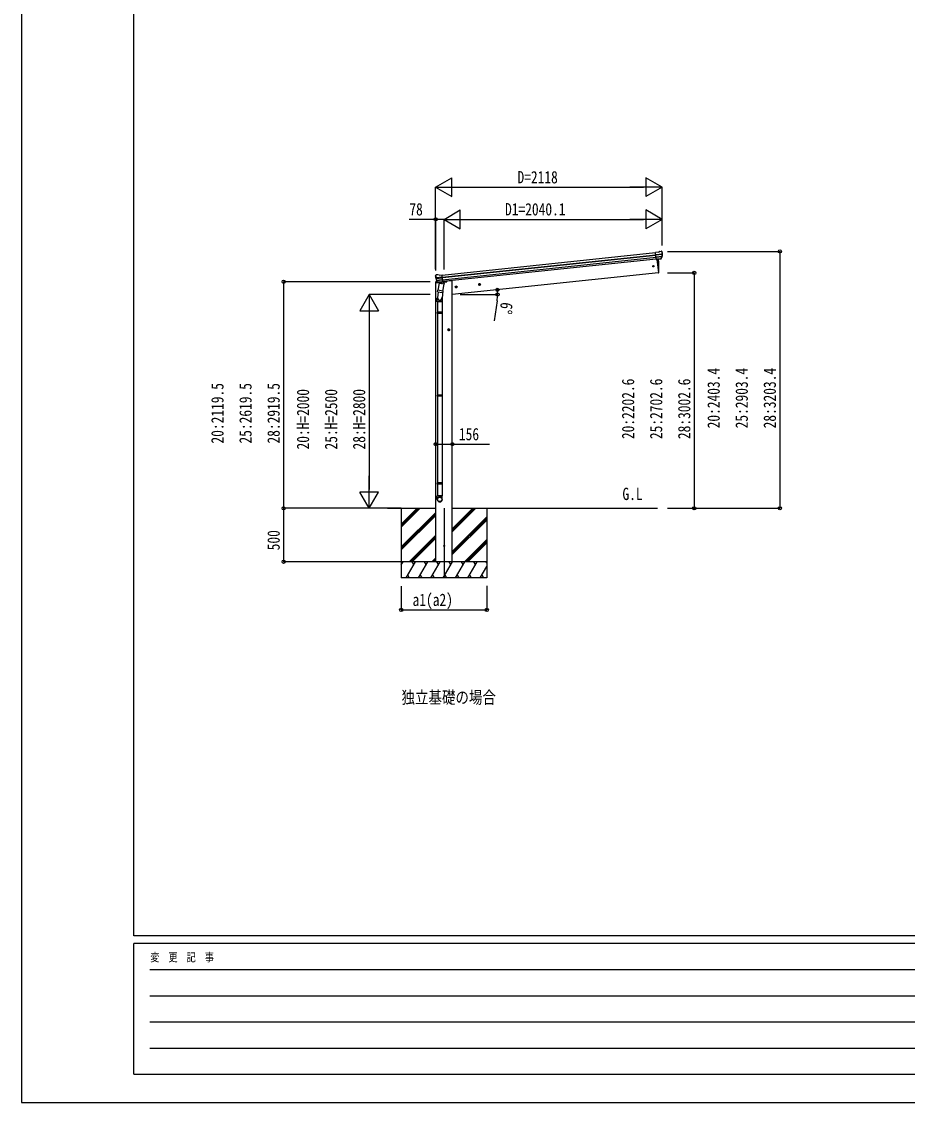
# Model space of a CAD drawing. Units: millimetres, scale not verified. Extents: x -14718 to 14718, y -10395 to 10395.
# Drawn here: x -14718 to -6434, y -10395 to -284 of the extents above; entities that cross this region are included whole.
import ezdxf
from ezdxf.enums import TextEntityAlignment as Align

# ---------------------------------------------------------------- set-up
doc = ezdxf.new("R2010")
doc.units = ezdxf.units.MM
doc.header["$LTSCALE"] = 40
for name, color, linetype in [('0-2_USER1', 3, 'Continuous'), ('0-3_YKK_12', 2, 'Continuous'), ('0-4_YKK_13', 4, 'Continuous'), ('0-5_YKK_A1', 4, 'Continuous'), ('0-6_YKK_D', 6, 'Continuous'), ('0-7_YKK_ZWAK', 7, 'Continuous')]:
    doc.layers.add(name, color=color, linetype=linetype)
doc.styles.add('ＭＳ ゴシック', font='')
doc.styles.get('ＭＳ ゴシック').set_extended_font_data('MS Gothic')

msp = doc.modelspace()

# ---------------------------------------------------------------- linework, layer by layer
at = {"layer": '0-3_YKK_12'}
msp.add_line((-10767.43, -4835.06), (-10767.43, -5490.06), dxfattribs=at)
at = {"layer": '0-4_YKK_13'}
for p, q in [((-8762.87, -2440.98), (-8789.4, -2443.77)), ((-8782.61, -2508.32), (-8789.4, -2443.77)), ((-8787.24, -2464.3), (-8727.5, -2458.02)), ((-8727.02, -2463.89), (-8786.62, -2470.15)), ((-8727.86, -2480.64), (-8784.89, -2486.64)), ((-8729.25, -2485.3), (-8784.42, -2491.1)), ((-8739.26, -2503.54), (-8782.64, -2508.1)), ((-8782.61, -2508.32), (-8772.67, -2507.28)), ((-8775.73, -2507.6), (-8762.34, -2634.99)), ((-8772.67, -2507.28), (-8772.39, -2507.34)), ((-8772.39, -2507.34), (-8747.06, -2504.68)), ((-8747.06, -2504.68), (-8746.81, -2504.56)), ((-8746.81, -2504.56), (-8739.12, -2503.75)), ((-8737.81, -2501.88), (-8728.36, -2483.58)), ((-8736.75, -2502.31), (-8726.63, -2484.05)), ((-8736.56, -2432.18), (-8736.56, -2432.18)), ((-8732.89, -2433.27), (-8732.89, -2433.27)), ((-8732.89, -2433.27), (-8728.57, -2436.77)), ((-8728.57, -2436.77), (-8727.71, -2437.46)), ((-8726.32, -2441.16), (-8726.63, -2439.31)), ((-10847.43, -2722.72), (-10848.33, -2729.55)), ((-10848.33, -2729.55), (-10814.6, -2726)), ((-10847.72, -2664.13), (-10847.8, -2662.25)), ((-10846.43, -2659.36), (-10847.13, -2660.22)), ((-10842.93, -2655.04), (-10846.43, -2659.36)), ((-10827.92, -2718.36), (-10844.77, -2720.13)), ((-10783.32, -2674.09), (-10843.06, -2680.37)), ((-10842.93, -2655.04), (-10842.93, -2655.04)), ((-10842.31, -2686.21), (-10782.71, -2679.95)), ((-10839.58, -2653.22), (-10839.57, -2653.22)), ((-10824.8, -2721.77), (-10838.5, -2706.02)), ((-10838.01, -2702.43), (-10780.98, -2696.43)), ((-10823.86, -2721.13), (-10836.91, -2705.2)), ((-10835.68, -2706.7), (-10780.51, -2700.9)), ((-10814.5, -2721.88), (-10822.19, -2722.69)), ((-10822.1, -2722.45), (-10778.72, -2717.89)), ((-10821.35, -2722.69), (-10819.78, -2722.53)), ((-10819.78, -2722.53), (-10782.24, -2718.58)), ((-10817.99, -2722.99), (-10818.14, -2723.72)), ((-10817.52, -2724.85), (-10792.77, -2734.6)), ((-10814.23, -2721.94), (-10814.5, -2721.88)), ((-10788.9, -2719.28), (-10814.23, -2721.94)), ((-10812, -2656.35), (-10785.48, -2653.56)), ((-10809.19, -2728.14), (-10809.85, -2731.36)), ((-10788.38, -2719.61), (-10791.3, -2733.96)), ((-10788.64, -2719.16), (-10788.9, -2719.28)), ((-10778.7, -2718.12), (-10788.64, -2719.16)), ((-10778.7, -2718.12), (-10785.48, -2653.56)), ((-10782.24, -2718.58), (-10780.68, -2718.42)), ((-10778.86, -2716.53), (-10777.94, -2716.72)), ((-10777.94, -2716.72), (-10766.74, -2733.65)), ((-10774.58, -2721.8), (-10745.31, -2718.72)), ((-10740.45, -2711.17), (-10740.88, -2714.4)), ((-8762.34, -2634.99), (-8760.29, -2634.7)), ((-10822.31, -2812), (-10827.87, -2867.72)), ((-10827.2, -2808.96), (-10824.71, -2796.71)), ((-10826.99, -2810.36), (-10826.99, -2810.36)), ((-10825.65, -2811.32), (-10784.69, -2819.65)), ((-10811.36, -2731.06), (-10824.72, -2796.71)), ((-10779.84, -2805.84), (-10824.72, -2796.71)), ((-10766.48, -2740.19), (-10811.36, -2731.06)), ((-10779.41, -2803.7), (-10786.06, -2871.45)), ((-10779.85, -2805.84), (-10782.39, -2818.31)), ((-10779.84, -2805.84), (-10766.48, -2740.19)), ((-10766.74, -2733.65), (-10768, -2739.88)), ((-10830.02, -2904.88), (-10830.02, -2870.53)), ((-10784.02, -2904.88), (-10830.02, -2904.88)), ((-10828.02, -2904.88), (-10828.02, -3001.63)), ((-10786.02, -2904.88), (-10786.02, -3001.63)), ((-10784.02, -2870.23), (-10784.02, -2904.88)), ((-10830.02, -3003.63), (-10829.02, -3001.63)), ((-10784.02, -3003.63), (-10830.02, -3003.63)), ((-10784.02, -3011.63), (-10830.02, -3011.63)), ((-10785.02, -3001.63), (-10829.02, -3001.63)), ((-10785.02, -3013.63), (-10829.02, -3013.63)), ((-10828.02, -3013.63), (-10828.02, -3777.5)), ((-10786.02, -3013.63), (-10786.02, -3777.5)), ((-10784.02, -3003.63), (-10785.02, -3001.63)), ((-10784.02, -3011.63), (-10785.02, -3013.63)), ((-10784.02, -3003.63), (-10784.02, -3011.63)), ((-10830.02, -3779.5), (-10829.02, -3777.5)), ((-10784.02, -3779.5), (-10830.02, -3779.5)), ((-10784.02, -3787.5), (-10830.02, -3787.5)), ((-10785.02, -3777.5), (-10829.02, -3777.5)), ((-10785.02, -3789.5), (-10829.02, -3789.5)), ((-10828.02, -3789.5), (-10828.02, -4598)), ((-10786.02, -3789.5), (-10786.02, -4598)), ((-10784.02, -3779.5), (-10785.02, -3777.5)), ((-10784.02, -3787.5), (-10785.02, -3789.5)), ((-10784.02, -3779.5), (-10784.02, -3787.5)), ((-10830.02, -4600), (-10829.02, -4598)), ((-10784.02, -4600), (-10830.02, -4600)), ((-10784.02, -4608), (-10830.02, -4608)), ((-10785.02, -4598), (-10829.02, -4598)), ((-10785.02, -4610), (-10829.02, -4610)), ((-10828.02, -4610), (-10828.02, -4720)), ((-10786.02, -4610), (-10786.02, -4720)), ((-10784.02, -4600), (-10785.02, -4598)), ((-10784.02, -4608), (-10785.02, -4610)), ((-10784.02, -4600), (-10784.02, -4608)), ((-10830.02, -4754.14), (-10830.02, -4720)), ((-10784.02, -4720), (-10830.02, -4720)), ((-10784.02, -4754.14), (-10784.02, -4720))]:
    msp.add_line(p, q, dxfattribs=at)
for points in [[(-8762.87, -2440.98), (-8751.28, -2434.01), (-8751.27, -2434.01)], [(-8750.05, -2433.6), (-8750.04, -2433.6), (-8736.56, -2432.18)], [(-10826.09, -2651.8), (-10826.09, -2651.8), (-10839.57, -2653.22)], [(-10812, -2656.35), (-10824.8, -2651.95), (-10824.8, -2651.95)], [(-10830.02, -3003.63), (-10830.02, -3011.63), (-10829.02, -3013.63)], [(-10830.02, -3779.5), (-10830.02, -3787.5), (-10829.02, -3789.5)], [(-10830.02, -4600), (-10830.02, -4608), (-10829.02, -4610)]]:
    msp.add_lwpolyline(points, dxfattribs=at)
for centre, radius in [((-8809.13, -2572.44), 6.5), ((-10767.43, -5187.56), 4.5)]:
    msp.add_circle(centre, radius, dxfattribs=at)
for centre, radius, start, end in [((-9656.94, -2594.78), 900, 357.63919, 5.64986), ((-8749.73, -2436.58), 3, 96.02369, 120.97631), ((-8739.37, -2500.86), 2.99, 285.2717, 331.00739), ((-8736.04, -2437.15), 5, 51.04426, 95.95574), ((-8919.88, -2462.81), 192.44, 1.4271, 6.57578), ((-8731.02, -2482.2), 3, 332.69111, 354.20009), ((-8927.22, -2462.28), 200.2, 354.20009, 359.53883), ((-8682.23, -2455.91), 45.32, 182.67122, 185.64518), ((-8726.83, -2465.23), 1.35, 95.1605, 97.91927), ((-8724.23, -2463.67), 2.74, 179.02151, 184.43412), ((-8729.26, -2482.6), 3, 331, 354.13916), ((-8927.22, -2462.28), 202, 354.13916, 6), ((-10646.83, -2643.01), 202, 186, 197.86084), ((-10844.45, -2723.11), 3, 96, 172.5), ((-10653.89, -2645.06), 192.44, 185.42422, 190.5729), ((-10887.78, -2687.72), 45.32, 6.35482, 9.32878), ((-10839.05, -2658.19), 5, 96.04426, 140.95574), ((-10845.09, -2686.58), 2.74, 7.56588, 12.97849), ((-10842.22, -2687.56), 1.35, 94.08073, 96.8395), ((-10646.83, -2643.01), 200.2, 192.46117, 197.79991), ((-10836.23, -2704.05), 3, 197.86084, 221), ((-10834.59, -2703.3), 3, 197.79991, 219.30889), ((-10825.78, -2654.78), 3, 71.02369, 95.97631), ((-10822.54, -2719.81), 2.99, 220.99261, 266.7283), ((-10821.4, -2722.2), 0.5, 240.73754, 276), ((-10818.48, -2722.89), 0.5, 348.5, 96), ((-10817.16, -2723.92), 1, 168.5, 248.5), ((-10787.8, -2719.77), 0.604, 93.09842, 164.70595), ((-10780.73, -2717.92), 0.5, 276, 311.26246), ((-10745.84, -2713.75), 5, 276, 352.5), ((-8760.71, -2631.73), 3, 278, 357.63919), ((-10825.3, -2809.38), 1.95, 167.54017, 209.97766), ((-10825.25, -2809.36), 2, 209.90962, 258.5), ((-10792.3, -2733.69), 1.03, 242.53897, 344.46569), ((-10784.29, -2817.69), 2, 258.5, 341.96843), ((-10800.02, -2870.53), 30, 177.45142, 180)]:
    msp.add_arc(centre, radius, start, end, dxfattribs=at)
for centre, major_axis, ratio, start_param, end_param in [((-8739.57, -2500.56), (-0.11, 3), 0.642905, 3.24593831, 4.20392797), ((-8739.44, -2500.76), (1.66, -2.51), 0.997631, 5.80419048, 5.89294842), ((-8739.51, -2500.65), (3.53, -2.11), 0.650902, 5.25614477, 5.32895537), ((-8737.14, -2500.3), (1.08, 3.13), 0.040856, 2.11350352, 2.14162489), ((-8728.58, -2440.77), (-0.87, 5.91), 0.020485, 0.67143203, 1.56913061), ((-8733.98, -2436.25), (5.88, -1.31), 0.24881, 0.46058498, 0.46410383), ((-8729.6, -2439.79), (-2.34, 1.9), 0.995767, 3.98597162, 4.71238898), ((-8924.91, -2484.22), (-20.92, 199.05), 0.994373, 4.71137894, 4.7277536), ((-10844.8, -2662.11), (1.9, 2.34), 0.995767, 1.57079633, 2.29721369), ((-10841.25, -2657.73), (-5.48, -2.51), 0.24881, 5.81908147, 5.82260033), ((-10845.59, -2663.27), (-0.38, 5.97), 0.020485, 4.7140547, 5.61175327), ((-10644.52, -2664.96), (-20.92, 199.05), 0.994373, 1.55543171, 1.57180637), ((-10824.84, -2719.73), (-1.71, 2.84), 0.040856, 4.14156042, 4.16968179), ((-10822.41, -2719.47), (-0.51, 2.96), 0.642905, 2.07925734, 3.03724699), ((-10822.45, -2719.58), (-3.02, -2.79), 0.650902, 0.95422993, 1.02704053), ((-10822.5, -2719.7), (-1.1, -2.8), 0.997631, 0.39023689, 0.47899483), ((-10807.02, -2870.23), (23, 0), 0.996195, 2.62193603, 6.60747969), ((-10807.02, -2870.23), (21, 0), 0.996195, 3.02154981, 6.2247991), ((-10807.02, -4752.4), (-23, 0), 0.996195, 3.14159265, 6.28318531), ((-10807.02, -4754.14), (-23, 0), 0.996195, 3.14159265, 6.28318531), ((-10807.02, -4754.14), (0, -23.43), 0.981806, 4.71238898, 7.85398163)]:
    msp.add_ellipse(centre, major_axis=major_axis, ratio=ratio, start_param=start_param, end_param=end_param, dxfattribs=at)
msp.add_ellipse((-10807.02, -4754.14), major_axis=(21, 0), ratio=0.996195, dxfattribs=at)
at = {"layer": '0-5_YKK_A1'}
for p, q in [((-10785.27, -2655.56), (-8789.19, -2445.76)), ((-10783.29, -2674.45), (-8787.2, -2464.65)), ((-10782.86, -2678.63), (-8786.76, -2468.83)), ((-10780.76, -2698.49), (-8784.67, -2488.69)), ((-8782.92, -2505.43), (-10779, -2715.23)), ((-8775.73, -2507.6), (-8762.34, -2634.99)), ((-10845.18, -5337.5), (-10845.18, -2729.22)), ((-8762.34, -2634.99), (-10689.68, -2837.56)), ((-10643.52, -2765.34), (-10663.41, -2767.43)), ((-10654.25, -2758.92), (-10660.32, -2763.33)), ((-10660.32, -2763.33), (-10659.54, -2770.8)), ((-10659.54, -2770.8), (-10652.68, -2773.85)), ((-10652.42, -2776.33), (-10654.51, -2756.44)), ((-10647.39, -2761.97), (-10654.25, -2758.92)), ((-10424.73, -2742.34), (-10444.62, -2744.43)), ((-10435.45, -2735.92), (-10441.53, -2740.33)), ((-10441.53, -2740.33), (-10440.74, -2747.8)), ((-10440.74, -2747.8), (-10433.89, -2750.85)), ((-10433.63, -2753.33), (-10435.72, -2733.44)), ((-10428.6, -2738.98), (-10435.45, -2735.92)), ((-10713.68, -3167.11), (-10733.68, -3167.11)), ((-10723.68, -3159.6), (-10730.18, -3163.36)), ((-10730.18, -3163.36), (-10730.18, -3170.86)), ((-10730.18, -3170.86), (-10723.68, -3174.62)), ((-10723.68, -3177.11), (-10723.68, -3157.11)), ((-10717.18, -3163.36), (-10723.68, -3159.6)), ((-11296.32, -4837.56), (-10845.18, -4837.56)), ((-11167.43, -4837.56), (-11167.43, -5487.56)), ((-11167.43, -5014.13), (-10990.86, -4837.56)), ((-11167.43, -4999.99), (-11005, -4837.56)), ((-11167.43, -4985.85), (-11019.14, -4837.56)), ((-10689.68, -4837.56), (-8770.74, -4837.56)), ((-10689.68, -5056.88), (-10470.36, -4837.56)), ((-10689.68, -5042.74), (-10484.5, -4837.56)), ((-10689.68, -5028.6), (-10498.64, -4837.56)), ((-10367.43, -4837.56), (-10367.43, -5487.56)), ((-11167.43, -5197.98), (-10845.18, -4875.73)), ((-11167.43, -5212.12), (-10845.18, -4889.87)), ((-11167.43, -5226.26), (-10845.18, -4904.01)), ((-10689.68, -5240.73), (-10367.43, -4918.48)), ((-10689.68, -5254.87), (-10367.43, -4932.62)), ((-10689.68, -5269.01), (-10367.43, -4946.76)), ((-11094.82, -5337.5), (-10845.18, -5087.86)), ((-11080.68, -5337.5), (-10845.18, -5102)), ((-11066.54, -5337.5), (-10845.18, -5116.15)), ((-10574.32, -5337.5), (-10367.43, -5130.61)), ((-10560.18, -5337.5), (-10367.43, -5144.75)), ((-10546.04, -5337.5), (-10367.43, -5158.89)), ((-11167.43, -5366.5), (-11150.72, -5337.56)), ((-10367.43, -5337.56), (-11167.43, -5337.56)), ((-11121.86, -5487.56), (-11035.25, -5337.56)), ((-11050.25, -5363.54), (-11065.25, -5337.56)), ((-11006.38, -5487.56), (-10919.78, -5337.56)), ((-10934.78, -5363.54), (-10949.78, -5337.56)), ((-10890.91, -5487.56), (-10804.31, -5337.56)), ((-10882.69, -5337.5), (-10845.18, -5299.99)), ((-10868.55, -5337.5), (-10845.18, -5314.13)), ((-10854.4, -5337.5), (-10845.18, -5328.28)), ((-10819.31, -5363.54), (-10834.31, -5337.56)), ((-10775.44, -5487.56), (-10688.84, -5337.56)), ((-10703.84, -5363.54), (-10718.84, -5337.56)), ((-10659.97, -5487.56), (-10573.37, -5337.56)), ((-10588.37, -5363.54), (-10603.37, -5337.56)), ((-10544.51, -5487.56), (-10457.9, -5337.56)), ((-10472.9, -5363.54), (-10487.9, -5337.56)), ((-10367.43, -5346.23), (-10372.43, -5337.56)), ((-10429.04, -5487.56), (-10367.43, -5380.85)), ((-10367.43, -5487.56), (-11167.43, -5487.56)), ((-11106.86, -5461.58), (-11091.86, -5487.56)), ((-10991.39, -5461.58), (-10976.39, -5487.56)), ((-10875.92, -5461.58), (-10860.92, -5487.56)), ((-10760.44, -5461.58), (-10745.44, -5487.56)), ((-10644.98, -5461.58), (-10629.98, -5487.56)), ((-10529.51, -5461.58), (-10514.51, -5487.56)), ((-10414.04, -5461.58), (-10399.04, -5487.56))]:
    msp.add_line(p, q, dxfattribs=at)
for points in [[(-10689.68, -5337.5), (-10689.68, -2708.56), (-10709.68, -2708.56), (-10740.54, -2711.8)], [(-10652.68, -2773.85), (-10646.61, -2769.44), (-10647.39, -2761.97)], [(-10433.89, -2750.85), (-10427.81, -2746.44), (-10428.6, -2738.98)], [(-10723.68, -3174.62), (-10717.18, -3170.86), (-10717.18, -3163.36)]]:
    msp.add_lwpolyline(points, dxfattribs=at)
for centre, radius in [((-10653.47, -2766.38), 8.5), ((-10653.47, -2766.38), 7.7), ((-10653.47, -2766.38), 6.5), ((-10434.67, -2743.39), 8.5), ((-10434.67, -2743.39), 7.7), ((-10434.67, -2743.39), 6.5), ((-10723.68, -3167.11), 8.5), ((-10723.68, -3167.11), 7.7), ((-10723.68, -3167.11), 6.5)]:
    msp.add_circle(centre, radius, dxfattribs=at)
at = {"layer": '0-6_YKK_D'}
for p, q in [((-10845.68, -1834.16), (-10694.13, -1746.66)), ((-10694.13, -1921.66), (-10694.13, -1746.66)), ((-8727.3, -1834.16), (-8878.85, -1746.66)), ((-8878.85, -1746.66), (-8878.85, -1921.66)), ((-10845.68, -2601.58), (-10845.68, -1833.16)), ((-10845.68, -1834.16), (-10694.13, -1921.66)), ((-10845.68, -1834.16), (-10542.57, -1834.16)), ((-10670.68, -1834.16), (-8902.3, -1834.16)), ((-8727.3, -1834.16), (-9030.4, -1834.16)), ((-8727.3, -1834.16), (-8878.85, -1921.66)), ((-8727.3, -2378.84), (-8727.3, -1833.16)), ((-10767.43, -2134.16), (-10615.88, -2046.66)), ((-10615.88, -2221.66), (-10615.88, -2046.66)), ((-8727.3, -2134.16), (-8878.85, -2046.66)), ((-8878.85, -2046.66), (-8878.85, -2221.66)), ((-10845.18, -2611.58), (-10845.18, -2133.16)), ((-10767.43, -2603.41), (-10767.43, -2133.16)), ((-10767.43, -2602.41), (-10767.43, -2133.16)), ((-10767.43, -2134.16), (-10615.88, -2221.66)), ((-10767.43, -2134.16), (-10464.32, -2134.16)), ((-10592.43, -2134.16), (-8902.3, -2134.16)), ((-8727.3, -2134.16), (-9030.4, -2134.16)), ((-8727.3, -2134.16), (-8878.85, -2221.66)), ((-8727.3, -2378.84), (-8727.3, -2133.16)), ((-8676.46, -2434.16), (-7626.3, -2434.16)), ((-7627.3, -2434.16), (-7627.3, -4837.56)), ((-10895.68, -2718.07), (-12268.43, -2718.07)), ((-12267.43, -2718.07), (-12267.43, -4837.56)), ((-8676.46, -2634.99), (-8426.3, -2634.99)), ((-8427.3, -2634.99), (-8427.3, -4837.56)), ((-11467.43, -2837.56), (-11554.93, -2989.11)), ((-10895.68, -2837.56), (-11468.43, -2837.56)), ((-11467.43, -2837.56), (-11379.93, -2989.11)), ((-11467.43, -2837.56), (-11467.43, -3140.67)), ((-10615.32, -2837.56), (-10265.77, -2837.56)), ((-10270.95, -2896.91), (-10297.45, -3083.84)), ((-11554.93, -2989.11), (-11379.93, -2989.11)), ((-11467.43, -3012.56), (-11467.43, -4662.56)), ((-11467.43, -4837.56), (-11467.43, -4534.45)), ((-11467.43, -4837.56), (-11554.93, -4686)), ((-11379.93, -4686), (-11554.93, -4686)), ((-11467.43, -4837.56), (-11379.93, -4686)), ((-11297.32, -4837.56), (-12268.43, -4837.56)), ((-11168.43, -4837.56), (-12268.43, -4837.56)), ((-12267.43, -4837.56), (-12267.43, -5337.56)), ((-11297.32, -4837.56), (-11468.43, -4837.56)), ((-8676.46, -4837.56), (-8426.3, -4837.56)), ((-8675.46, -4837.56), (-7626.3, -4837.56)), ((-11168.43, -5337.56), (-12268.43, -5337.56)), ((-11167.43, -5566.96), (-11167.43, -5788.56)), ((-10367.43, -5561.94), (-10367.43, -5788.56)), ((-11167.43, -5787.56), (-10367.43, -5787.56))]:
    msp.add_line(p, q, dxfattribs=at)
for points in [[(-10767.43, -2134.16), (-10845.18, -2134.16), (-11093.48, -2134.16)], [(-10845.18, -4237.56), (-10689.68, -4237.56), (-10340.58, -4237.56)]]:
    msp.add_lwpolyline(points, dxfattribs=at)
for centre in [(-10845.18, -2134.16), (-7627.3, -2434.16), (-8427.3, -2634.99), (-12267.43, -2718.07), (-10269.08, -2793.35), (-10266.77, -2837.56), (-10845.18, -4237.56), (-10689.68, -4237.56), (-12267.43, -4837.56), (-12267.43, -4837.56), (-8427.3, -4837.56), (-7627.3, -4837.56), (-12267.43, -5337.56), (-11167.43, -5787.56), (-10367.43, -5787.56)]:
    msp.add_circle(centre, 14.88, dxfattribs=at)
for start, end in [(0, 6), (351.93237, 0)]:
    msp.add_arc((-10689.68, -2837.56), 422.91, start, end, dxfattribs=at)
at = {"layer": '0-7_YKK_ZWAK'}
for p, q in [((-13667.43, -8837.5), (-13667.43, 9712.5)), ((13632.57, -8837.5), (-13667.43, -8837.5)), ((-4567.43, -8907.5), (-13667.43, -8907.5)), ((-13667.43, -10132.5), (-13667.43, -8907.5)), ((-13518.68, -9152.5), (-4742.43, -9152.5)), ((-13518.68, -9397.5), (-4742.43, -9397.5)), ((-13518.68, -9642.5), (-4742.43, -9642.5)), ((-13518.68, -9887.5), (-4742.43, -9887.5)), ((-13667.43, -10132.5), (-4567.43, -10132.5))]:
    msp.add_line(p, q, dxfattribs=at)
msp.add_lwpolyline([(-14717.5, -10395), (14717.5, -10395), (14717.5, 10395), (-14717.5, 10395)], close=True, dxfattribs=at)

# ---------------------------------------------------------------- texts
at = {"layer": '0-2_USER1', "style": 'ＭＳ ゴシック', "width": 0.8}
for s, p in [('G.L', (-9098.65, -4794.56)), ('独立基礎の場合', (-11164.5, -6698.5))]:
    msp.add_text(s, height=115.5, dxfattribs=at).set_placement(p, align=Align.BOTTOM_LEFT)
at = {"layer": '0-6_YKK_D', "style": 'ＭＳ ゴシック', "width": 0.8}
for s, p in [('D=2118', (-10080.49, -1832.16)), ('78', (-11091.48, -2132.16)), ('D1=2040.1', (-10196.76, -2132.16)), ('156', (-10628.18, -4235.56)), ('a1(a2)', (-11061.43, -5785.56))]:
    msp.add_text(s, height=115.5, dxfattribs=at).set_placement(p, align=Align.BOTTOM_LEFT)
for s, rotation, p in [('6°', 261.932, (-10269.25, -2899.17)), ('20:2403.4', 90, (-8154.3, -4089.46)), ('25:2903.4', 90, (-7891.8, -4089.46)), ('28:3203.4', 90, (-7629.3, -4089.46)), ('20:2202.6', 90, (-8954.3, -4189.87)), ('25:2702.6', 90, (-8691.8, -4189.87)), ('28:3002.6', 90, (-8429.3, -4189.87)), ('20:2119.5', 90, (-12794.43, -4231.42)), ('25:2619.5', 90, (-12531.93, -4231.42)), ('28:2919.5', 90, (-12269.43, -4231.42)), ('20:H=2000', 90, (-11994.43, -4286.96)), ('25:H=2500', 90, (-11731.93, -4286.96)), ('28:H=2800', 90, (-11469.43, -4286.96)), ('500', 90, (-12269.43, -5230.36))]:
    msp.add_text(s, height=115.5, rotation=rotation, dxfattribs=at).set_placement(p, align=Align.BOTTOM_LEFT)
at = {"layer": '0-7_YKK_ZWAK', "style": 'ＭＳ ゴシック', "width": 0.8}
msp.add_text('変  更  記  事', height=76.98, dxfattribs=at).set_placement((-13514.59, -9100), align=Align.BOTTOM_LEFT)

doc.saveas('drawing.dxf')
